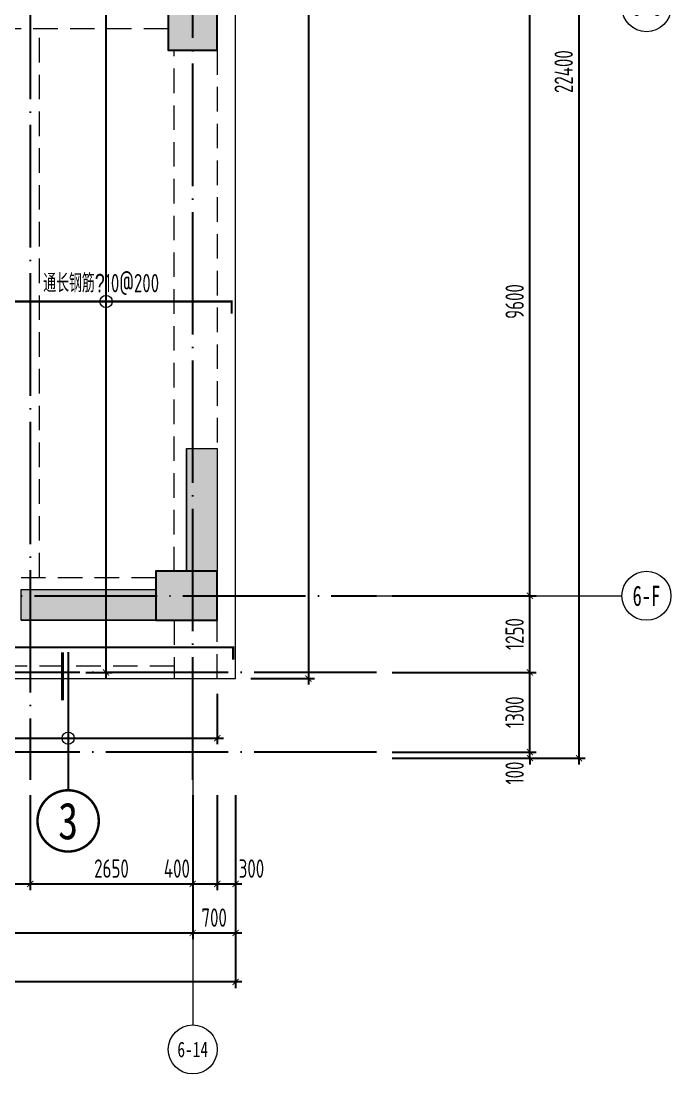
# Model space of a CAD drawing. Header units: millimetres. Extents: x -202076 to 1082610, y -439651 to 179350.
# Drawn here: x 758257 to 768858, y -269281 to -252106 of the extents above; entities that cross this region are included whole.
import ezdxf
from ezdxf.enums import TextEntityAlignment as Align

# ---------------------------------------------------------------- set-up
doc = ezdxf.new("R2010")
doc.units = ezdxf.units.MM
doc.header["$LTSCALE"] = 1000
doc.linetypes.add('DASHED', pattern=[0.75, 0.5, -0.25])
doc.linetypes.add('DOTE', pattern=[2.42, 2, -0.2, 0.02, -0.2])
for name, color, linetype in [('02-TEXT_轴号', 7, 'Continuous'), ('A_AXIS-轴线', 36, 'DOTE'), ('AXIS_TEXT', 7, 'Continuous'), ('COLU', 5, 'Continuous'), ('FLOOR_UP_REIN', 13, 'Continuous'), ('THIN', 7, 'Continuous')]:
    doc.layers.add(name, color=color, linetype=linetype)
for name, color, linetype, lineweight in [('BEAM', 4, 'DASHED', 0), ('DIM', 3, 'Continuous', 0), ('WALL', 2, 'Continuous', 0), ('板洞边线', 3, 'Continuous', 18), ('楼板负筋文字', 7, 'Continuous', 18), ('砼梁', 4, 'Continuous', 18), ('边缘构件填充', 253, 'Continuous', 18)]:
    doc.layers.add(name, color=color, linetype=linetype, lineweight=lineweight)
doc.styles.add('-宋体', font='simhei.ttf', dxfattribs={"width": 0.8})
doc.styles.add('_TCH_AXIS', font='STXIHEI.TTF', dxfattribs={"width": 0.75})
doc.styles.add('COMPLEX', font='COMPLEX')
doc.styles.add('TSSD_Dimension', font='tssdeng.shx', dxfattribs={"width": 0.7, "bigfont": 'hztxt.shx'})
doc.styles.add('TSSD_Num', font='Tssdeng.shx', dxfattribs={"width": 0.7, "bigfont": 'hztxt.shx'})
doc.styles.add('TSSD_Rein', font='tssdeng.shx', dxfattribs={"width": 0.7, "bigfont": 'hztxt.shx'})
doc.dimstyles.new('TSSD_100_100', dxfattribs={"dimtxt": 300, "dimasz": 100, "dimexe": 100, "dimexo": 250, "dimgap": 100, "dimtad": 1, "dimdec": 0, "dimzin": 0, "dimdsep": 46, "dimtxsty": 'TSSD_Dimension', "dimblk": 'ARCHTICK', "dimcen": 0, "dimdle": 100, "dimclrt": 7, "dimadec": 0, "dimazin": 0, "dimtfac": 1, "dimtdec": 0, "dimtix": 1, "dimtmove": 2, "dimatfit": 3, "dimfxl": 1, "dimtolj": 1, "dimtzin": 0, "dimarcsym": 0})

# ---------------------------------------------------------------- blocks, each defined once
blk = doc.blocks.new('_AXISO')
blk.add_circle((0, 0), 0.5)
at = {"layer": 'AXIS_TEXT', "style": 'COMPLEX', "width": 1.041667}
blk.add_attdef('A', text='', height=0.56, dxfattribs=at).set_placement((-0.25, -0.28), (0.25, -0.28), align=Align.FIT)
blk = doc.blocks.new('_ARCHTICK')
at = {"color": 0, "linetype": 'ByBlock', "const_width": 0.15}
blk.add_lwpolyline([(-0.5, -0.5), (0.5, 0.5)], dxfattribs=at)
blk = doc.blocks.new('*D2132')
at = {"layer": 'Defpoints', "color": 0, "transparency": 16777216}
for p in [(764058, -251881), (766558, -251881), (764058, -261481)]:
    blk.add_point(p, dxfattribs=at)
at = {"layer": 'DIM', "color": 0, "lineweight": -2, "transparency": 16777216}
for p, q in [((766558, -261581), (766558, -251781)), ((764308, -251881), (766658, -251881)), ((764308, -261481), (766658, -261481))]:
    blk.add_line(p, q, dxfattribs=at)
at = {"layer": 'DIM', "color": 0, "lineweight": -2, "transparency": 16777216, "xscale": 100, "yscale": 100, "zscale": 100}
for p, rotation in [((766558, -251881), 90), ((766558, -261481), 270)]:
    blk.add_blockref('_ARCHTICK', p, dxfattribs=dict(at, rotation=rotation))
at = {"layer": 'DIM', "color": 7, "transparency": 16777216, "insert": (766308, -256681), "char_height": 300, "attachment_point": 5, "rotation": 90, "style": 'TSSD_Dimension'}
blk.add_mtext('\\A1;9600', dxfattribs=at)
blk = doc.blocks.new('*D2134')
at = {"layer": 'Defpoints', "color": 0, "transparency": 16777216}
for p in [(764058, -241731), (767358, -241731), (764058, -264131)]:
    blk.add_point(p, dxfattribs=at)
at = {"layer": 'DIM', "color": 0, "lineweight": -2, "transparency": 16777216}
for p, q in [((767358, -264231), (767358, -241631)), ((764308, -241731), (767458, -241731)), ((764308, -264131), (767458, -264131))]:
    blk.add_line(p, q, dxfattribs=at)
at = {"layer": 'DIM', "color": 0, "lineweight": -2, "transparency": 16777216, "xscale": 100, "yscale": 100, "zscale": 100}
for p, rotation in [((767358, -241731), 90), ((767358, -264131), 270)]:
    blk.add_blockref('_ARCHTICK', p, dxfattribs=dict(at, rotation=rotation))
at = {"layer": 'DIM', "color": 7, "transparency": 16777216, "insert": (767108, -252931), "char_height": 300, "attachment_point": 5, "rotation": 90, "style": 'TSSD_Dimension'}
blk.add_mtext('\\A1;22400', dxfattribs=at)
blk = doc.blocks.new('*D2141')
at = {"layer": 'Defpoints', "color": 0, "transparency": 16777216}
for p in [(752657, -264481), (761057, -264481), (761057, -266981)]:
    blk.add_point(p, dxfattribs=at)
at = {"layer": 'DIM', "color": 0, "lineweight": -2, "transparency": 16777216}
for p, q in [((752657, -264731), (752657, -267081)), ((761057, -264731), (761057, -267081)), ((752557, -266981), (761157, -266981))]:
    blk.add_line(p, q, dxfattribs=at)
at = {"layer": 'DIM', "color": 0, "lineweight": -2, "transparency": 16777216, "xscale": 100, "yscale": 100, "zscale": 100, "rotation": 180}
blk.add_blockref('_ARCHTICK', (752657, -266981), dxfattribs=at)
at = {"layer": 'DIM', "color": 0, "lineweight": -2, "transparency": 16777216, "xscale": 100, "yscale": 100, "zscale": 100}
blk.add_blockref('_ARCHTICK', (761057, -266981), dxfattribs=at)
at = {"layer": 'DIM', "color": 7, "transparency": 16777216, "insert": (756857, -266731), "char_height": 300, "attachment_point": 5, "style": 'TSSD_Dimension'}
blk.add_mtext('\\A1;8400', dxfattribs=at)
blk = doc.blocks.new('*D2142')
at = {"layer": 'Defpoints', "color": 0, "transparency": 16777216}
for p in [(708657, -264481), (761757, -264481), (708657, -267781)]:
    blk.add_point(p, dxfattribs=at)
at = {"layer": 'DIM', "color": 0, "lineweight": -2, "transparency": 16777216}
for p, q in [((708657, -264731), (708657, -267881)), ((761757, -264731), (761757, -267881)), ((761857, -267781), (708557, -267781))]:
    blk.add_line(p, q, dxfattribs=at)
at = {"layer": 'DIM', "color": 0, "lineweight": -2, "transparency": 16777216, "xscale": 100, "yscale": 100, "zscale": 100, "rotation": 180}
blk.add_blockref('_ARCHTICK', (708657, -267781), dxfattribs=at)
at = {"layer": 'DIM', "color": 0, "lineweight": -2, "transparency": 16777216, "xscale": 100, "yscale": 100, "zscale": 100}
blk.add_blockref('_ARCHTICK', (761757, -267781), dxfattribs=at)
at = {"layer": 'DIM', "color": 7, "transparency": 16777216, "insert": (735207, -267531), "char_height": 300, "attachment_point": 5, "style": 'TSSD_Dimension'}
blk.add_mtext('\\A1;53100', dxfattribs=at)
blk = doc.blocks.new('*D2179')
at = {"layer": 'Defpoints', "color": 0, "transparency": 16777216}
for p in [(758407, -264481), (761057, -264481), (761057, -266181)]:
    blk.add_point(p, dxfattribs=at)
at = {"layer": 'DIM', "color": 0, "lineweight": -2, "transparency": 16777216}
for p, q in [((758407, -264731), (758407, -266281)), ((761057, -264731), (761057, -266281)), ((758307, -266181), (761157, -266181))]:
    blk.add_line(p, q, dxfattribs=at)
at = {"layer": 'DIM', "color": 0, "lineweight": -2, "transparency": 16777216, "xscale": 100, "yscale": 100, "zscale": 100, "rotation": 180}
blk.add_blockref('_ARCHTICK', (758407, -266181), dxfattribs=at)
at = {"layer": 'DIM', "color": 0, "lineweight": -2, "transparency": 16777216, "xscale": 100, "yscale": 100, "zscale": 100}
blk.add_blockref('_ARCHTICK', (761057, -266181), dxfattribs=at)
at = {"layer": 'DIM', "color": 7, "transparency": 16777216, "insert": (759732, -265931), "char_height": 300, "attachment_point": 5, "style": 'TSSD_Dimension'}
blk.add_mtext('\\A1;2650', dxfattribs=at)
blk = doc.blocks.new('*D1751')
at = {"layer": 'Defpoints', "color": 0, "transparency": 16777216}
for p in [(761457, -264481), (761757, -264481), (761757, -266181)]:
    blk.add_point(p, dxfattribs=at)
at = {"layer": 'DIM', "color": 0, "lineweight": -2, "transparency": 16777216}
for p, q in [((761457, -264731), (761457, -266281)), ((761757, -264731), (761757, -266281)), ((761357, -266181), (761857, -266181))]:
    blk.add_line(p, q, dxfattribs=at)
at = {"layer": 'DIM', "color": 0, "lineweight": -2, "transparency": 16777216, "xscale": 100, "yscale": 100, "zscale": 100, "rotation": 180}
blk.add_blockref('_ARCHTICK', (761457, -266181), dxfattribs=at)
at = {"layer": 'DIM', "color": 0, "lineweight": -2, "transparency": 16777216, "xscale": 100, "yscale": 100, "zscale": 100}
blk.add_blockref('_ARCHTICK', (761757, -266181), dxfattribs=at)
at = {"layer": 'DIM', "color": 7, "transparency": 16777216, "insert": (762015, -265931), "char_height": 300, "attachment_point": 5, "style": 'TSSD_Dimension'}
blk.add_mtext('\\A1;300', dxfattribs=at)
blk = doc.blocks.new('*D1752')
at = {"layer": 'Defpoints', "color": 0, "transparency": 16777216}
for p in [(761057, -264481), (761757, -264481), (761757, -266981)]:
    blk.add_point(p, dxfattribs=at)
at = {"layer": 'DIM', "color": 0, "lineweight": -2, "transparency": 16777216}
for p, q in [((761057, -264731), (761057, -267081)), ((761757, -264731), (761757, -267081)), ((760957, -266981), (761857, -266981))]:
    blk.add_line(p, q, dxfattribs=at)
at = {"layer": 'DIM', "color": 0, "lineweight": -2, "transparency": 16777216, "xscale": 100, "yscale": 100, "zscale": 100, "rotation": 180}
blk.add_blockref('_ARCHTICK', (761057, -266981), dxfattribs=at)
at = {"layer": 'DIM', "color": 0, "lineweight": -2, "transparency": 16777216, "xscale": 100, "yscale": 100, "zscale": 100}
blk.add_blockref('_ARCHTICK', (761757, -266981), dxfattribs=at)
at = {"layer": 'DIM', "color": 7, "transparency": 16777216, "insert": (761407, -266731), "char_height": 300, "attachment_point": 5, "style": 'TSSD_Dimension'}
blk.add_mtext('\\A1;700', dxfattribs=at)
blk = doc.blocks.new('*D1753')
at = {"layer": 'Defpoints', "color": 0, "transparency": 16777216}
for p in [(764058, -261481), (766558, -261481), (764058, -262731)]:
    blk.add_point(p, dxfattribs=at)
at = {"layer": 'DIM', "color": 0, "lineweight": -2, "transparency": 16777216}
for p, q in [((766558, -262831), (766558, -261381)), ((764308, -261481), (766658, -261481)), ((764308, -262731), (766658, -262731))]:
    blk.add_line(p, q, dxfattribs=at)
at = {"layer": 'DIM', "color": 0, "lineweight": -2, "transparency": 16777216, "xscale": 100, "yscale": 100, "zscale": 100}
for p, rotation in [((766558, -261481), 90), ((766558, -262731), 270)]:
    blk.add_blockref('_ARCHTICK', p, dxfattribs=dict(at, rotation=rotation))
at = {"layer": 'DIM', "color": 7, "transparency": 16777216, "insert": (766308, -262106), "char_height": 300, "attachment_point": 5, "rotation": 90, "style": 'TSSD_Dimension'}
blk.add_mtext('\\A1;1250', dxfattribs=at)
blk = doc.blocks.new('*D1766')
at = {"layer": 'Defpoints', "color": 0, "transparency": 16777216}
for p in [(755157, -264481), (758407, -264481), (758407, -266181)]:
    blk.add_point(p, dxfattribs=at)
at = {"layer": 'DIM', "color": 0, "lineweight": -2, "transparency": 16777216}
for p, q in [((755157, -264731), (755157, -266281)), ((758407, -264731), (758407, -266281)), ((755057, -266181), (758507, -266181))]:
    blk.add_line(p, q, dxfattribs=at)
at = {"layer": 'DIM', "color": 0, "lineweight": -2, "transparency": 16777216, "xscale": 100, "yscale": 100, "zscale": 100, "rotation": 180}
blk.add_blockref('_ARCHTICK', (755157, -266181), dxfattribs=at)
at = {"layer": 'DIM', "color": 0, "lineweight": -2, "transparency": 16777216, "xscale": 100, "yscale": 100, "zscale": 100}
blk.add_blockref('_ARCHTICK', (758407, -266181), dxfattribs=at)
at = {"layer": 'DIM', "color": 7, "transparency": 16777216, "insert": (756782, -265931), "char_height": 300, "attachment_point": 5, "style": 'TSSD_Dimension'}
blk.add_mtext('\\A1;3250', dxfattribs=at)
blk = doc.blocks.new('*D2381')
at = {"layer": 'Defpoints', "color": 0, "transparency": 16777216}
for p in [(764058, -264031), (764058, -264131), (766558, -264031)]:
    blk.add_point(p, dxfattribs=at)
at = {"layer": 'DIM', "color": 0, "lineweight": -2, "transparency": 16777216}
for p, q in [((766558, -264031), (766558, -263931)), ((764308, -264031), (766658, -264031)), ((764308, -264131), (766658, -264131)), ((766558, -264131), (766558, -264031)), ((766558, -264131), (766558, -264231))]:
    blk.add_line(p, q, dxfattribs=at)
at = {"layer": 'DIM', "color": 0, "lineweight": -2, "transparency": 16777216, "xscale": 100, "yscale": 100, "zscale": 100}
for p, rotation in [((766558, -264031), 270), ((766558, -264131), 90)]:
    blk.add_blockref('_ARCHTICK', p, dxfattribs=dict(at, rotation=rotation))
at = {"layer": 'DIM', "color": 7, "transparency": 16777216, "insert": (766308, -264373), "char_height": 300, "attachment_point": 5, "rotation": 90, "style": 'TSSD_Dimension'}
blk.add_mtext('\\A1;100', dxfattribs=at)
blk = doc.blocks.new('*D2973')
at = {"layer": 'Defpoints', "color": 0, "transparency": 16777216}
for p in [(764058, -262731), (766558, -262731), (764058, -264031)]:
    blk.add_point(p, dxfattribs=at)
at = {"layer": 'DIM', "color": 0, "lineweight": -2, "transparency": 16777216}
for p, q in [((764308, -262731), (766658, -262731)), ((766558, -264131), (766558, -262631)), ((764308, -264031), (766658, -264031))]:
    blk.add_line(p, q, dxfattribs=at)
at = {"layer": 'DIM', "color": 0, "lineweight": -2, "transparency": 16777216, "xscale": 100, "yscale": 100, "zscale": 100}
for p, rotation in [((766558, -262731), 90), ((766558, -264031), 270)]:
    blk.add_blockref('_ARCHTICK', p, dxfattribs=dict(at, rotation=rotation))
at = {"layer": 'DIM', "color": 7, "transparency": 16777216, "insert": (766308, -263381), "char_height": 300, "attachment_point": 5, "rotation": 90, "style": 'TSSD_Dimension'}
blk.add_mtext('\\A1;1300', dxfattribs=at)
blk = doc.blocks.new('*D2974')
at = {"layer": 'Defpoints', "color": 0, "transparency": 16777216}
for p in [(761057, -264481), (761457, -264481), (761457, -266181)]:
    blk.add_point(p, dxfattribs=at)
at = {"layer": 'DIM', "color": 0, "lineweight": -2, "transparency": 16777216}
for p, q in [((761057, -264731), (761057, -266281)), ((761457, -264731), (761457, -266281)), ((760957, -266181), (761557, -266181))]:
    blk.add_line(p, q, dxfattribs=at)
at = {"layer": 'DIM', "color": 0, "lineweight": -2, "transparency": 16777216, "xscale": 100, "yscale": 100, "zscale": 100, "rotation": 180}
blk.add_blockref('_ARCHTICK', (761057, -266181), dxfattribs=at)
at = {"layer": 'DIM', "color": 0, "lineweight": -2, "transparency": 16777216, "xscale": 100, "yscale": 100, "zscale": 100}
blk.add_blockref('_ARCHTICK', (761457, -266181), dxfattribs=at)
at = {"layer": 'DIM', "color": 7, "transparency": 16777216, "insert": (760799, -265931), "char_height": 300, "attachment_point": 5, "style": 'TSSD_Dimension'}
blk.add_mtext('\\A1;400', dxfattribs=at)
blk = doc.blocks.new('ts_idx1')
at = {"color": 0, "linetype": 'ByBlock', "lineweight": -2, "const_width": 0.04}
blk.add_lwpolyline([(-0.5, 0, 1), (0.5, 0, 1)], format="xyb", close=True, dxfattribs=at)
at = {"color": 0, "linetype": 'ByBlock', "lineweight": -2, "style": 'TSSD_Num', "width": 0.7}
blk.add_attdef('A', text='', height=0.6, dxfattribs=at).set_placement((0, 0), align=Align.MIDDLE_CENTER)
blk = doc.blocks.new('*D3170')
at = {"layer": 'Defpoints', "color": 0, "transparency": 16777216}
for p in [(755457, -262831), (761457, -262831), (761457, -263803)]:
    blk.add_point(p, dxfattribs=at)
at = {"layer": 'DIM', "color": 0, "lineweight": -2, "transparency": 16777216}
for p, q in [((755457, -263081), (755457, -263903)), ((761457, -263081), (761457, -263903)), ((755357, -263803), (761557, -263803))]:
    blk.add_line(p, q, dxfattribs=at)
at = {"layer": 'DIM', "color": 0, "lineweight": -2, "transparency": 16777216, "xscale": 100, "yscale": 100, "zscale": 100, "rotation": 180}
blk.add_blockref('_ARCHTICK', (755457, -263803), dxfattribs=at)
at = {"layer": 'DIM', "color": 0, "lineweight": -2, "transparency": 16777216, "xscale": 100, "yscale": 100, "zscale": 100}
blk.add_blockref('_ARCHTICK', (761457, -263803), dxfattribs=at)
blk = doc.blocks.new('*D3173')
at = {"layer": 'Defpoints', "color": 0, "transparency": 16777216}
for p in [(761757, -241531), (761757, -262831), (762944, -262831)]:
    blk.add_point(p, dxfattribs=at)
at = {"layer": 'DIM', "color": 0, "lineweight": -2, "transparency": 16777216}
for p, q in [((762944, -241431), (762944, -262931)), ((762007, -241531), (763044, -241531)), ((762007, -262831), (763044, -262831))]:
    blk.add_line(p, q, dxfattribs=at)
at = {"layer": 'DIM', "color": 0, "lineweight": -2, "transparency": 16777216, "xscale": 100, "yscale": 100, "zscale": 100}
for p, rotation in [((762944, -241531), 90), ((762944, -262831), 270)]:
    blk.add_blockref('_ARCHTICK', p, dxfattribs=dict(at, rotation=rotation))
blk = doc.blocks.new('*D3621')
at = {"layer": 'Defpoints', "color": 0, "transparency": 16777216}
for p in [(759063, -242281), (759643, -242281), (759063, -262731)]:
    blk.add_point(p, dxfattribs=at)
at = {"layer": 'DIM', "color": 0, "lineweight": -2, "transparency": 16777216}
for p, q in [((759313, -242281), (759743, -242281)), ((759643, -262831), (759643, -242181)), ((759313, -262731), (759743, -262731))]:
    blk.add_line(p, q, dxfattribs=at)
at = {"layer": 'DIM', "color": 0, "lineweight": -2, "transparency": 16777216, "xscale": 100, "yscale": 100, "zscale": 100}
for p, rotation in [((759643, -242281), 90), ((759643, -262731), 270)]:
    blk.add_blockref('_ARCHTICK', p, dxfattribs=dict(at, rotation=rotation))

msp = doc.modelspace()

# ---------------------------------------------------------------- hatches: boundary and pattern name
at = {"layer": '边缘构件填充'}
h = msp.add_hatch(color=256, dxfattribs=at)
h.dxf.hatch_style = 1
h.paths.add_polyline_path([(761457.2, -251781), (760657.2, -251781), (760657.2, -252581), (761457.2, -252581)])
h = msp.add_hatch(color=256, dxfattribs=at)
h.dxf.hatch_style = 1
h.paths.add_polyline_path([(760957.2, -261081), (761457.2, -261081), (761457.2, -259081), (760957.2, -259081)])
h = msp.add_hatch(color=256, dxfattribs=at)
h.dxf.hatch_style = 1
h.paths.add_polyline_path([(761457.2, -261081), (760457.2, -261081), (760457.2, -261881), (761457.2, -261881)])
h = msp.add_hatch(color=256, dxfattribs=at)
h.dxf.hatch_style = 1
h.paths.add_polyline_path([(760457.2, -261881), (760457.2, -261381), (758257.2, -261381), (758257.2, -261881)])

# ---------------------------------------------------------------- linework, layer by layer
at = {"layer": 'A_AXIS-轴线'}
for p, q in [((758407.2, -239281), (758407.2, -264481)), ((761057.2, -264481), (761057.2, -239281)), ((764057.5, -262731), (754318.4, -262731)), ((764057.5, -264031), (707357.2, -264031))]:
    msp.add_line(p, q, dxfattribs=at)
msp.add_lwpolyline([(707657.2, -261481), (764057.5, -261481)], dxfattribs=at)
at = {"layer": 'BEAM', "ltscale": 0.8}
for p, q in [((760657.2, -252231), (753007.2, -252231)), ((758557.1, -261181), (758557.1, -252231)), ((760757.2, -261081), (760757.2, -252581)), ((761457.2, -252581), (761457.2, -261081)), ((758257.2, -261181), (760457.2, -261181)), ((760457.2, -261881), (753157.2, -261881)), ((760757.2, -261881), (760757.2, -262831)), ((761457.2, -262831), (761457.2, -261881)), ((760757.2, -262631), (755157.2, -262631))]:
    msp.add_line(p, q, dxfattribs=at)
at = {"layer": 'COLU'}
for points in [[(761457.2, -251781), (760657.2, -251781), (760657.2, -252581), (761457.2, -252581)], [(761457.2, -261081), (760457.2, -261081), (760457.2, -261881), (761457.2, -261881)]]:
    msp.add_lwpolyline(points, close=True, dxfattribs=at)
at = {"layer": 'DIM'}
for p, q in [((764057.5, -261481), (768057.5, -261481)), ((761057.2, -264481), (761057.2, -268481))]:
    msp.add_line(p, q, dxfattribs=at)
for centre in [(759643.1, -256681), (759025.1, -263803.4)]:
    msp.add_circle(centre, 100, dxfattribs=at)
at = {"layer": 'FLOOR_UP_REIN', "const_width": 35}
for points in [[(751707.2, -256881), (751707.2, -256681), (761692.2, -256681), (761692.2, -256881)], [(751657.2, -262522.7), (751657.2, -262322.7), (761717.2, -262322.7), (761717.2, -262522.7)]]:
    msp.add_lwpolyline(points, dxfattribs=at)
at = {"layer": 'THIN'}
msp.add_line((759025.1, -262401.6), (759025.1, -264653.3), dxfattribs=at)
at = {"layer": 'THIN', "const_width": 50}
msp.add_lwpolyline([(758932.9, -263184.5), (758932.9, -262401.6)], dxfattribs=at)
at = {"layer": 'WALL'}
for points in [[(760957.2, -259081), (760957.2, -261081), (760957.2, -259081), (761457.2, -259081), (761457.2, -261081)], [(758257.2, -261881), (760457.2, -261881), (758257.2, -261881), (758257.2, -261881), (758257.2, -261381), (760457.2, -261381)]]:
    msp.add_lwpolyline(points, dxfattribs=at)
at = {"layer": '板洞边线', "color": 6}
msp.add_lwpolyline([(708657.2, -265901.2), (733046.3, -264131), (755157.2, -264131), (755157.2, -262831), (761757.2, -262831), (761757.2, -241531), (755157.2, -241531), (755157.2, -240786.4), (739160, -241242.9), (718357.2, -240406), (718357.2, -241531), (708657.2, -241531)], close=True, dxfattribs=at)
at = {"layer": '砼梁'}
msp.add_line((755157.2, -262831), (761457.2, -262831), dxfattribs=at)

# ---------------------------------------------------------------- block references
at = {"layer": 'DIM'}
ref = msp.add_blockref('_AXISO', (768457.5, -251881), dxfattribs=dict(at, xscale=800, yscale=800, zscale=800))
ref.add_attrib('A', '6-G', dxfattribs={"layer": '02-TEXT_轴号', "height": 277.76, "style": '_TCH_AXIS', "width": 0.743037}).set_placement((768214.4, -252019.9), (768700.6, -252019.9), align=Align.FIT)
ref = msp.add_blockref('_AXISO', (768457.5, -261481), dxfattribs=dict(at, xscale=800, yscale=800, zscale=800))
ref.add_attrib('A', '6-F', dxfattribs={"layer": '02-TEXT_轴号', "height": 331.15, "style": '_TCH_AXIS', "width": 0.743037}).set_placement((768231.7, -261646.6), (768683.3, -261646.6), align=Align.FIT)
ref = msp.add_blockref('_AXISO', (761057.2, -268881), dxfattribs=dict(at, xscale=800, yscale=800, zscale=800))
ref.add_attrib('A', '6-14', dxfattribs={"layer": '02-TEXT_轴号', "height": 252.11, "style": '_TCH_AXIS', "width": 0.743037}).set_placement((760807.1, -269007.1), (761307.2, -269007.1), align=Align.FIT)
at = {"layer": 'THIN'}
ref = msp.add_blockref('ts_idx1', (759025.1, -265153.3), dxfattribs=dict(at, xscale=999.9999800000003, yscale=999.9999800000003, zscale=999.9999800000003))
ref.add_attrib('1', '3', dxfattribs={"height": 600, "style": '-宋体', "width": 0.8}).set_placement((759025.1, -265153.3), align=Align.MIDDLE_CENTER)

# ---------------------------------------------------------------- texts
at = {"layer": '楼板负筋文字', "linetype": 'Continuous', "style": 'TSSD_Rein', "width": 0.7}
msp.add_text('通长钢筋\ue53210@200', height=300, dxfattribs=at).set_placement((758619.3, -256621), align=Align.BOTTOM_LEFT)

# ---------------------------------------------------------------- dimensions: what is measured, and where the dimension line sits
at = {"layer": 'DIM'}
dim = msp.add_aligned_dim(p1=(761757.2, -241531), p2=(761757.2, -262831), distance=1187, text=' ', dimstyle='TSSD_100_100', override={"dimclrd": 0, "dimclre": 0, "dimclrt": 7}, dxfattribs=at)
dim.commit()
dim.dimension.update_dxf_attribs({"geometry": '*D3173', "text_midpoint": (762944.2, -252181)})
for base, p1, p2, picture, middle in [((767357.5, -241731), (764057.5, -264131), (764057.5, -241731), '*D2134', (767107.5, -252931)), ((766557.5, -251881), (764057.5, -261481), (764057.5, -251881), '*D2132', (766307.5, -256681)), ((766557.5, -261481), (764057.5, -262731), (764057.5, -261481), '*D1753', (766307.5, -262106)), ((766557.5, -262731), (764057.5, -264031), (764057.5, -262731), '*D2973', (766307.5, -263381))]:
    dim = msp.add_linear_dim(base=base, p1=p1, p2=p2, angle=90, dimstyle='TSSD_100_100', dxfattribs=at)
    dim.commit()
    dim.dimension.update_dxf_attribs({"geometry": picture, "text_midpoint": middle})
dim = msp.add_aligned_dim(p1=(759062.8, -262731), p2=(759062.8, -242281), distance=-580.3, text=' ', dimstyle='TSSD_100_100', dxfattribs=at)
dim.commit()
dim.dimension.update_dxf_attribs({"geometry": '*D3621', "text_midpoint": (759643.1, -252506)})
dim = msp.add_linear_dim(base=(761457.2, -263803.4), p1=(755457.2, -262831), p2=(761457.2, -262831), text=' ', dimstyle='TSSD_100_100', override={"dimclrd": 0, "dimclre": 0, "dimclrt": 7}, dxfattribs=at)
dim.commit()
dim.dimension.update_dxf_attribs({"geometry": '*D3170', "text_midpoint": (758457.2, -263803.4)})
dim = msp.add_linear_dim(base=(766557.5, -264031), p1=(764057.5, -264131), p2=(764057.5, -264031), angle=90, dimstyle='TSSD_100_100', dxfattribs=at)
dim.commit()
dim.dimension.update_dxf_attribs({"geometry": '*D2381', "text_midpoint": (766307.5, -264372.9), "dimtype": 160})
for base, p1, p2, picture, middle in [((708657.2, -267781), (761757.2, -264481), (708657.2, -264481), '*D2142', (735207.2, -267531)), ((761057.2, -266981), (752657.2, -264481), (761057.2, -264481), '*D2141', (756857.2, -266731)), ((758407.2, -266181), (755157.2, -264481), (758407.2, -264481), '*D1766', (756782.2, -265931)), ((761057.2, -266181), (758407.2, -264481), (761057.2, -264481), '*D2179', (759732.2, -265931)), ((761757.2, -266981), (761057.2, -264481), (761757.2, -264481), '*D1752', (761407.2, -266731))]:
    dim = msp.add_linear_dim(base=base, p1=p1, p2=p2, dimstyle='TSSD_100_100', dxfattribs=at)
    dim.commit()
    dim.dimension.update_dxf_attribs({"geometry": picture, "text_midpoint": middle})
for base, p1, p2, picture, middle in [((761457.2, -266181), (761057.2, -264481), (761457.2, -264481), '*D2974', (760799.1, -265931)), ((761757.2, -266181), (761457.2, -264481), (761757.2, -264481), '*D1751', (762015.2, -265931))]:
    dim = msp.add_linear_dim(base=base, p1=p1, p2=p2, dimstyle='TSSD_100_100', dxfattribs=at)
    dim.commit()
    dim.dimension.update_dxf_attribs({"geometry": picture, "text_midpoint": middle, "dimtype": 160})

doc.saveas('drawing.dxf')
